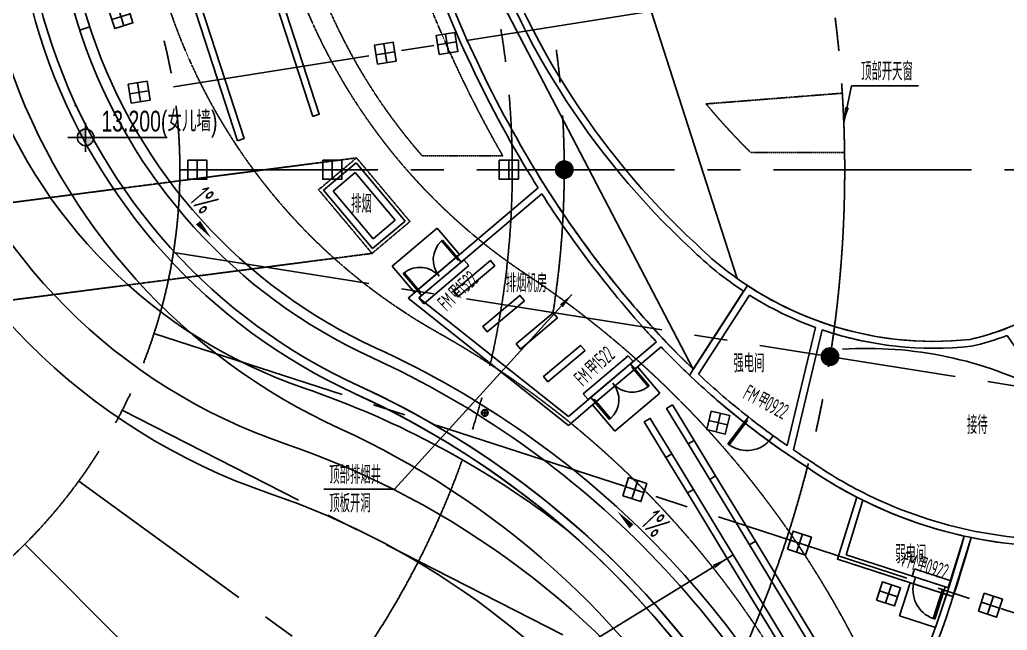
# Model space of a CAD drawing. Extents: x 104132 to 3338343, y -1228862 to 1409848.
# Drawn here: x 739664 to 768182, y 77193 to 94822 of the extents above; entities that cross this region are included whole.
import ezdxf
from ezdxf.enums import TextEntityAlignment as Align

# ---------------------------------------------------------------- set-up
doc = ezdxf.new("R2010")
doc.units = 0
for name, pattern in [('CENTER', [50.8, 31.75, -6.35, 6.35, -6.35]), ('CENTER2', [28.575, 19.05, -3.175, 3.175, -3.175]), ('DASH', [0.35, 0.25, -0.1])]:
    doc.linetypes.add(name, pattern=pattern)
doc.layers.get('0').update_dxf_attribs({"color": 8})
for name, color, linetype in [('#标注', 8, 'Continuous'), ('#轴线', 8, 'CENTER2'), ('A-COLS-PLAN-S', 8, 'Continuous'), ('A-FIXT', 8, 'Continuous'), ('A-FLOR-OVHD', 8, 'DASH'), ('A-GLAZ', 8, 'Continuous'), ('A-ROOF', 8, 'Continuous'), ('A-ROOF-DRAN', 8, 'Continuous'), ('A-ROOF-EDGE', 8, 'Continuous'), ('A-SYMB', 8, 'Continuous'), ('A-SYMB-VOID', 8, 'Continuous'), ('C-NAME', 8, 'Continuous'), ('DIM_LEAD', 8, 'Continuous'), ('DIM_SYMB', 8, 'Continuous'), ('DOTE', 8, 'CENTER'), ('PUB_HATCH', 8, 'Continuous'), ('STAIR', 8, 'Continuous'), ('WALL', 8, 'Continuous'), ('WINDOW', 8, 'Continuous'), ('WINDOW_TEXT', 8, 'Continuous'), ('分水线', 8, 'Continuous'), ('女儿墙', 8, 'Continuous'), ('建-屋面看线', 8, 'Continuous'), ('建-标字-设备', 8, 'Continuous'), ('柱础', 8, 'Continuous'), ('落水口', 8, 'Continuous'), ('设备基础', 8, 'Continuous')]:
    doc.layers.add(name, color=color, linetype=linetype)
doc.layers.add('结构板边线', color=8, linetype='Continuous', plot=False)
doc.styles.add('ECADI', font='jrs.shx', dxfattribs={"width": 0.7, "bigfont": 'hztxt.shx'})
doc.styles.add('XD2008', font='xd-hzs.shx', dxfattribs={"width": 0.7, "bigfont": 'xd-hztxt.shx'})

# ---------------------------------------------------------------- blocks, each defined once
blk = doc.blocks.new('轴网20240313')
at = {"layer": '#标注', "ltscale": 300}
blk.add_circle((571467.9, -147345.9), 64700, dxfattribs=at)
at = {"layer": '#轴线', "ltscale": 300}
for p, q in [((586579.5, -144952.4), (638334.4, -136755.3)), ((586767.9, -147345.9), (639167.9, -147345.9)), ((586579.5, -149739.3), (638334.4, -157936.5)), ((586019, -152073.9), (635854.4, -168266.3)), ((585100.3, -154291.9), (631789, -178081)), ((583845.8, -156339), (626238.3, -187139)), ((582286.6, -158164.6), (619339, -195217))]:
    blk.add_line(p, q, dxfattribs=at)
for radius in [64700, 63300, 57500, 53700, 44100, 34500, 24900, 15300]:
    blk.add_circle((571467.9, -147345.9), radius, dxfattribs=at)
blk.add_arc((571467.9, -147345.9), 26400, 351, 9, dxfattribs=at)
blk = doc.blocks.new('_YZH')
blk.add_circle((0, 0), 0.5)
at = {"layer": 'PUB_HATCH', "const_width": 0.5}
blk.add_lwpolyline([(-0.25, 0, 1), (0.25, 0, 1)], format="xyb", close=True, dxfattribs=at)
blk = doc.blocks.new('ftttzhuw')
at = {"layer": 'A-COLS-PLAN-S', "xscale": 500, "yscale": 500, "zscale": 500}
for p in [(847868, -347346), (855543, -352743)]:
    blk.add_blockref('_YZH', p, dxfattribs=at)
blk = doc.blocks.new('ECADI-TAG-HGHT')
h = blk.add_hatch(color=256)
h.paths.add_polyline_path([(0, 0), (0, -1.2, 0.414214), (1.2, 0)])
h.paths.add_polyline_path([(0, 1.2, 0.414214), (-1.2, 0), (0, 0)])
for p, q in [((0, -2.08), (0, 2.08)), ((-2.57, 0), (11.77, 0))]:
    blk.add_line(p, q)
blk.add_circle((0, 0), 1.2)
blk.add_point((-1.48, 4.6))
at = {"style": 'ECADI', "width": 0.7}
blk.add_attdef('FL', text='', height=3, dxfattribs=at).set_placement((-2.69, 0.85), align=Align.RIGHT)
for tag, p in [('F.F.L.', (2.28, 0.85)), ('T.O.S.', (2.28, -3.23))]:
    blk.add_attdef(tag, p, '', height=3, dxfattribs=at)
blk = doc.blocks.new('lsk')
at = {"layer": '落水口'}
blk.add_line((-28, 96), (28, -96), dxfattribs=at)
blk.add_lwpolyline([(-96, -28), (96, 28)], dxfattribs=at)
for radius in [100, 80]:
    blk.add_circle((0, 0), radius, dxfattribs=at)
blk = doc.blocks.new('A$C2cc478ce')
blk.add_lwpolyline([(0, 0), (0, 550), (550, 550), (550, 0)], close=True)
for points in [[(275, 550), (275, 0)], [(0, 275), (550, 275)]]:
    blk.add_lwpolyline(points)
blk = doc.blocks.new('wdmqzc')
at = {"layer": '柱础'}
for p, rotation in [((-819, 288), 288.0000000000013), ((1453, -4032), 270), ((5353, -4032), 270), ((10453, -4032), 270), ((16572, -11279), 256.499999999998)]:
    blk.add_blockref('A$C2cc478ce', p, dxfattribs=dict(at, rotation=rotation))
for p, xscale, rotation in [((8712, -977), -0.9999999999999976, 278.9999999999977), ((6934, -1259), -0.9999999999999976, 278.9999999999977), ((-177, -2385), -0.9999999999999979, 278.9999999999977), ((14018, -13723), -0.9999999999999988, 251.999999999998), ((18773, -15268), -0.9999999999999988, 251.999999999998), ((21346, -16735), -0.9999999999999992, 251.9999999999858), ((24289, -17061), -0.9999999999999988, 251.999999999998)]:
    blk.add_blockref('A$C2cc478ce', p, dxfattribs=dict(at, xscale=xscale, rotation=rotation))
blk = doc.blocks.new('$DorLib2D$00000002')
for p, q in [((-0.5, 0), (-0.5, 0.4875)), ((-0.475, 0.4875), (-0.5, 0.4875)), ((-0.475, 0), (-0.475, 0.4875)), ((0.475, 0), (0.475, 0.4875)), ((0.475, 0.4875), (0.5, 0.4875)), ((0.5, 0), (0.5, 0.4875)), ((-0.5, 0), (-0.475, 0)), ((0.5, 0), (0.475, 0))]:
    blk.add_line(p, q)
for centre, start, end in [((-0.4875, 0), 0, 88.53072), ((0.4875, 0), 91.46928, 180)]:
    blk.add_arc(centre, 0.4875, start, end)
blk = doc.blocks.new('$DorLib2D$00000001')
for p, q in [((0.45, 0.975), (0.5, 0.975)), ((0.45, 0), (0.45, 0.975)), ((0.5, 0), (0.5, 0.975)), ((0.5, 0), (0.45, 0))]:
    blk.add_line(p, q)
blk.add_arc((0.475, 0), 0.975, 91.4693, 180)

msp = doc.modelspace()

# ---------------------------------------------------------------- linework, layer by layer
at = {"layer": 'A-FIXT'}
msp.add_arc((766062, 95321), 9987, 252.1012, 262.4951, dxfattribs=at)
at = {"layer": 'A-FLOR-OVHD', "ltscale": 3}
for points in [[(743801, 132451), (742244, 131291, -0.256262), (744485, 107349, 0.383996), (751749, 85783, -0.220995), (765029, 67304), (766693, 67621, 0.216475), (754287, 87471, -0.343711), (747577, 107527, 0.249823)], [(750672, 97539, -0.051957), (749145, 104644), (748095, 103881), (747262, 103276, 0.204261), (751285, 90893), (752315, 90893), (753612, 90893, -0.051956)], [(763417, 92701, -0.012389), (763484, 90993), (760769, 90993, -0.024352), (759484, 92392)], [(763417, 92701, -0.012389), (763484, 90993), (760769, 90993, -0.024352), (759484, 92392)]]:
    msp.add_lwpolyline(points, format="xyb", close=True, dxfattribs=at)
at = {"layer": 'A-FLOR-OVHD'}
for points in [[(734960, 88965), (749390, 90833)], [(735407, 86207), (749837, 88075)]]:
    msp.add_lwpolyline(points, dxfattribs=at)
msp.add_lwpolyline([(748294, 89914), (749837, 88075), (750932, 88995), (749390, 90833)], close=True, dxfattribs=at)
at = {"layer": 'A-GLAZ'}
for radius, start, end in [(32750, 173.6318, 222.3682), (32650, 173.6829, 222.3171), (32550, 173.7214, 222.2786)]:
    msp.add_arc((796871, 112550), radius, start, end, dxfattribs=at)
at = {"layer": 'A-ROOF'}
msp.add_lwpolyline([(746315, 37452, 0.683049), (748894, 83022, -0.431954), (740487, 107848, 0.480345), (726904, 139393, 0.282623), (687692, 128020)], format="xyb", dxfattribs=at)
msp.add_lwpolyline([(746315, 37452, 0.683049), (748894, 83022, -0.431954), (740487, 107848, 0.480345), (726904, 139393, 0.282623), (687692, 128020)], format="xyb", dxfattribs=at)
for radius in [64000, 63600, 57200, 55800]:
    msp.add_circle((728988, 90493), radius, dxfattribs=at)
at = {"layer": 'A-ROOF-DRAN'}
for points in [[(745141, 121091, -0.153498), (742474, 106791, 0.431954), (749829, 85069, -0.187348), (763333, 71187)], [(745463, 120919, -0.151314), (742739, 106650, 0.431954), (749954, 85342, -0.185118), (763517, 71518)]]:
    msp.add_lwpolyline(points, format="xyb", dxfattribs=at)
for radius in [62950, 62650, 58150]:
    msp.add_circle((728988, 90493), radius, dxfattribs=at)
for start, end in [(71.70287, 323.55602), (331.36515, 71.40574)]:
    msp.add_arc((728988, 90493), 57850, start, end, dxfattribs=at)
at = {"layer": 'A-ROOF-EDGE'}
for points in [[(747332, 82575, -0.491558), (738923, 107314, 0.529409), (725478, 140237, 0.308031), (681211, 122127, 0.003255), (680803, 121503, 0.451416), (684608, 108081, -0.504114), (690542, 77295, 0.431774), (692786, 46078, 0.257237), (747189, 36161, 0.71729)], [(746846, 81155, -0.491558), (737673, 108144, 0.529409), (725166, 138769, 0.308031), (682462, 121299, 0.003255), (682065, 120691, 0.451416), (685256, 109434, -0.504114), (691647, 76280, 0.431774), (693734, 47241, 0.257237), (746712, 37583, 0.71729)]]:
    msp.add_lwpolyline(points, format="xyb", close=True, dxfattribs=at)
msp.add_circle((728988, 90493), 65000, dxfattribs=at)
at = {"layer": 'A-SYMB-VOID'}
for points in [[(760383, 87351), (753826, 107738), (760620, 117460)], [(753540, 113965), (750728, 100819), (759115, 84730)]]:
    msp.add_lwpolyline(points, dxfattribs=at)
at = {"layer": 'DIM_LEAD'}
for p, q in [((763461, 91848), (763685, 92915)), ((763685, 92915), (765622, 92915)), ((755609, 86893), (750484, 81267)), ((750484, 81267), (748445, 81267)), ((760097, 79269), (753802, 75410))]:
    msp.add_line(p, q, dxfattribs=at)
for points in [[(763461, 91848, 0, 120, 0), (763553, 92288, 0, 0, 0)], [(755609, 86893, 0, 120, 0), (755306, 86561, 0, 0, 0)], [(760097, 79269, 0, 120, 0), (759713, 79033, 0, 0, 0)]]:
    msp.add_lwpolyline(points, format="xyseb", dxfattribs=at)
at = {"layer": 'DIM_SYMB'}
for points in [[(743909, 90018, 0, 0, 0), (745203, 88506, 0, 160, 0), (744813, 88962, 0, 0, 0)], [(758283, 79182, 0, 0, 0), (756919, 80631, 0, 160, 0), (757330, 80194, 0, 0, 0)]]:
    msp.add_lwpolyline(points, format="xyseb", dxfattribs=at)
at = {"layer": 'STAIR'}
for p, q in [((751715, 88806), (750418, 87707)), ((751715, 88806), (752361, 88043)), ((752361, 88043), (751064, 86944)), ((752491, 87890), (751193, 86791)), ((752491, 87890), (752633, 87722)), ((750418, 87707), (751064, 86944)), ((752633, 87722), (751336, 86623)), ((751193, 86791), (751336, 86623)), ((755937, 84020), (757234, 85119)), ((757376, 84951), (757234, 85119)), ((756079, 83853), (757376, 84951)), ((756208, 83700), (757505, 84799)), ((758152, 84036), (757505, 84799)), ((756079, 83853), (755937, 84020)), ((756854, 82937), (758152, 84036)), ((756854, 82937), (756208, 83700)), ((765438, 78755), (765506, 78964)), ((765438, 78755), (766484, 78415)), ((765506, 78964), (766552, 78624)), ((765067, 77613), (765376, 78565)), ((765376, 78565), (766423, 78225)), ((766484, 78415), (766552, 78624)), ((766114, 77274), (766423, 78225)), ((765067, 77613), (766114, 77274))]:
    msp.add_line(p, q, dxfattribs=at)
at = {"layer": 'WALL'}
for p, q in [((748435, 89902), (749377, 90692)), ((749377, 90692), (750792, 89007)), ((748717, 89877), (749353, 90410)), ((749353, 90410), (750510, 89032)), ((749849, 88216), (748435, 89902)), ((749874, 88498), (748717, 89877)), ((754633, 89967), (752285, 87978)), ((752414, 87825), (754741, 89797)), ((750792, 89007), (749849, 88216)), ((750510, 89032), (749874, 88498)), ((752285, 87978), (752414, 87825)), ((751141, 87008), (750878, 86786)), ((751270, 86856), (751141, 87008)), ((759115, 84730), (760567, 86982)), ((750878, 86786), (755512, 83110)), ((751193, 86791), (751270, 86856)), ((751193, 86791), (755508, 83369)), ((759263, 84590), (760735, 86873)), ((762647, 85936), (761828, 82524)), ((762837, 85869), (762005, 82403)), ((768180, 85705), (769301, 84060)), ((758049, 85522), (757300, 84887)), ((757429, 84734), (758187, 85376)), ((757300, 84887), (757429, 84734)), ((756155, 83917), (755508, 83369)), ((756284, 83765), (756155, 83917)), ((755512, 83110), (756284, 83765)), ((760585, 83193), (760705, 83352)), ((761423, 82810), (761303, 82650)), ((763279, 79246), (763834, 81038)), ((763528, 79375), (764015, 80946)), ((766477, 78417), (766940, 79913)), ((766608, 78164), (767137, 79871)), ((765533, 78724), (763528, 79375)), ((763279, 79246), (765472, 78534)), ((765472, 78534), (765533, 78724)), ((766389, 78446), (766328, 78256)), ((766477, 78417), (766389, 78446)), ((766328, 78256), (766608, 78164))]:
    msp.add_line(p, q, dxfattribs=at)
for centre, radius, start, end in [((774475, 104876), 22709, 197.0478, 227.2372), ((774475, 104876), 22509, 197.0393, 227.2452), ((784032, 108328), 34662, 197.9204, 211.0653), ((784032, 108328), 34462, 197.9199, 211.0653), ((779706, 105703), 29602, 211.0354, 212.1131), ((779706, 105703), 29402, 211.0353, 212.2814), ((779706, 105703), 29402, 212.2814, 222.0924), ((779706, 105703), 29602, 212.504, 222.0917), ((766062, 95321), 9987, 225.4509, 236.6162), ((766062, 95321), 9787, 225.4327, 237.1899), ((766062, 95321), 9787, 237.1899, 250.5206), ((766062, 95321), 9987, 237.7636, 250.0036), ((774553, 100941), 22586, 221.8885, 223.0535), ((774553, 100941), 22386, 221.8876, 223.3211), ((766062, 95321), 9787, 250.5206, 276.1668), ((766062, 95321), 9987, 251.1572, 276.2355), ((765361, 93164), 7773, 283.0285, 291.275), ((774553, 100941), 22386, 223.3211, 226.3997), ((765361, 93164), 7973, 282.9422, 290.7028), ((774553, 100941), 22586, 223.5616, 226.7076), ((764161, 74286), 11044, 62.2607, 93.8409), ((774553, 100941), 22586, 226.7076, 231.7962), ((774553, 100941), 22386, 226.9204, 231.786), ((774553, 100941), 22386, 234.0897, 235.3584), ((774553, 100941), 22586, 234.0795, 235.7297), ((774553, 100941), 22586, 235.7297, 237.3604), ((774553, 100941), 22386, 235.9062, 237.3708), ((769713, 92417), 12808, 235.0279, 242.6791), ((769713, 92417), 12608, 235.0095, 243.0566), ((769713, 92417), 12608, 243.0566, 257.9886), ((769713, 92417), 12808, 243.5867, 257.4987), ((769713, 92417), 12608, 257.9886, 271.2491), ((769713, 92417), 12808, 258.3971, 271.5969)]:
    msp.add_arc(centre, radius, start, end, dxfattribs=at)
at = {"layer": 'WINDOW'}
for p, q in [((751141, 87008), (752285, 87978)), ((751270, 86856), (752414, 87825)), ((756155, 83917), (757300, 84887)), ((756284, 83765), (757429, 84734)), ((766389, 78446), (765533, 78724)), ((766328, 78256), (765472, 78534))]:
    msp.add_line(p, q, dxfattribs=at)
for radius, start, end in [(22386, 231.786, 234.0897), (22586, 231.7962, 234.0795)]:
    msp.add_arc((774553, 100941), radius, start, end, dxfattribs=at)
at = {"layer": '分水线'}
msp.add_lwpolyline([(741399, 94526), (741684, 94619)], dxfattribs=at)
msp.add_circle((728988, 90493), 60400, dxfattribs=at)
at = {"layer": '女儿墙'}
for points in [[(746735, 36169, 0.683049), (749455, 84250, -0.431954), (741679, 107214, 0.480345), (727262, 140695, 0.188461), (698046, 137647, 0.188461)], [(756391, 41886, 0.533207), (749455, 84250, -0.431954), (741679, 107214, 0.480345), (727262, 140695, 0.188461), (698046, 137647)], [(746657, 36406, 0.683049), (749351, 84023, -0.431954), (741459, 107331, 0.480345), (727196, 140454, 0.188461), (698161, 137424)], [(755427, 41355, 0.546665), (749351, 84023, -0.431954), (741459, 107331, 0.480345), (727196, 140454, 0.188461), (698161, 137424)], [(744166, 121586, -0.16017), (741679, 107214, 0.431954), (749455, 84250, -0.191209), (762653, 70480, 0.005128), (762765, 70210)], [(744166, 121586, -0.16017), (741679, 107214, 0.431954), (749455, 84250, -0.191209), (762653, 70480, 0.005128), (762765, 70210)]]:
    msp.add_lwpolyline(points, format="xyb", dxfattribs=at)
for radius in [63900, 63650]:
    msp.add_circle((728988, 90493), radius, dxfattribs=at)
for centre, radius, start, end in [((728988, 90493), 57150, 137.7372, 288.0915), ((728988, 90493), 56900, 137.7372, 288.0915), ((756378, 99393), 16900, 151.983, 245.4315), ((738707, 60741), 25600, 22.1323, 65.4315), ((728988, 90493), 39600, 328.3755, 344.4404), ((728988, 90493), 39400, 329.0157, 344.4226)]:
    msp.add_arc(centre, radius, start, end, dxfattribs=at)
at = {"layer": '柱础'}
msp.add_lwpolyline([(763834, 81038), (763279, 79246), (766608, 78164), (767137, 79871)], dxfattribs=at)
at = {"layer": '结构板边线', "ltscale": 2}
for points in [[(755464, 80095, 0.082762), (747881, 84183, -0.491558), (740339, 106374, 0.130758), (744160, 117675, 0.130758)], [(760676, 87150, 0.065206), (762962, 86038)], [(754047, 40245, 0.478594), (755464, 80095, 0.478594)]]:
    msp.add_lwpolyline(points, format="xyb", dxfattribs=at)
msp.add_lwpolyline([(759005, 84559), (760676, 87150)], dxfattribs=at)
msp.add_circle((728988, 90493), 64650, dxfattribs=at)
for centre, radius, start, end in [((796871, 112550), 32750, 173.6318, 222.3682), ((784032, 108328), 34462, 197.9199, 211.0653), ((779706, 105704), 29402, 211.0353, 222.0924), ((765361, 93164), 7773, 283.0285, 305.5933), ((774553, 100941), 22386, 221.8876, 226.3997), ((766062, 95321), 9787, 250.9421, 251.5275), ((766062, 95321), 9787, 251.5275, 276.1668), ((774553, 100941), 22586, 226.4964, 237.3604), ((769713, 92417), 12808, 235.0279, 285.4199), ((728988, 90493), 39600, 328.3755, 344.4404)]:
    msp.add_arc(centre, radius, start, end, dxfattribs=at)
at = {"layer": '设备基础'}
for points in [[(748123, 92032), (745373, 100496), (745563, 100558), (748313, 92093)], [(745955, 91327), (743204, 99791), (743395, 99853), (746145, 91389)], [(753386, 87718), (752317, 86820), (752189, 86973), (753257, 87871)], [(754236, 86708), (753167, 85810), (753038, 85963), (754107, 86861)], [(755197, 86210), (754129, 85311), (754000, 85464), (755069, 86363)], [(755988, 85267), (754919, 84369), (754791, 84522), (755859, 85420)], [(758513, 83701), (759136, 82676), (758966, 82572), (758342, 83597)], [(757701, 83207), (758325, 82182), (758496, 82286), (757872, 83311)], [(759136, 82676), (759760, 81651), (759589, 81547), (758966, 82572)], [(758325, 82182), (758948, 81157), (759119, 81261), (758496, 82286)], [(759760, 81651), (760908, 79762), (760737, 79658), (759589, 81547)], [(758948, 81157), (760097, 79269), (760267, 79373), (759119, 81261)], [(760908, 79762), (763049, 76242), (762878, 76138), (760737, 79658)], [(760097, 79269), (762238, 75748), (762408, 75852), (760267, 79373)]]:
    msp.add_lwpolyline(points, close=True, dxfattribs=at)

# ---------------------------------------------------------------- block references
at = {"layer": 'A-SYMB', "xscale": 200, "yscale": 200, "zscale": 200}
msp.add_blockref('ECADI-TAG-HGHT', (741567, 91425), dxfattribs=at).add_auto_attribs({'F.F.L.': '13.200(女儿墙)'})
at = {"layer": 'DOTE'}
msp.add_blockref('轴网20240313', (157520, 237839), dxfattribs=at)
at = {"layer": 'WINDOW'}
for name, p, xscale, yscale, zscale, rotation in [('$DorLib2D$00000002', (751777, 87417), 1500, 1500, 1500, 40.26990843870415), ('$DorLib2D$00000002', (756792, 84326), 1500, -1500, 1500, 40.26990843870284), ('$DorLib2D$00000001', (761004, 83001), -900, -900, -900, 322.9378402715514), ('$DorLib2D$00000001', (765930, 78490), -900.0000000000001, 900, -900.0000000000001, 162.000003794982)]:
    msp.add_blockref(name, p, dxfattribs=dict(at, xscale=xscale, yscale=yscale, zscale=zscale, rotation=rotation))
at = {"layer": '建-屋面看线'}
msp.add_blockref('ftttzhuw', (-92480, 437839), dxfattribs=at)
at = {"layer": '柱础'}
msp.add_blockref('wdmqzc', (743060, 94800), dxfattribs=at)
at = {"layer": '落水口', "rotation": 71.99999999999994}
msp.add_blockref('lsk', (753094, 83470), dxfattribs=at)

# ---------------------------------------------------------------- texts
at = {"layer": 'C-NAME', "style": 'XD2008', "width": 0.6}
for s, p in [('排烟机房', (753697, 86951)), ('强电间', (760273, 84640)), ('接待', (767018, 82858)), ('弱电间', (764948, 79124))]:
    msp.add_text(s, height=525, dxfattribs=at).set_placement(p)
at = {"layer": 'DIM_LEAD', "style": 'XD2008', "width": 0.6}
for s, p in [('顶部开天窗', (763959, 93069)), ('顶部排烟井', (748602, 81417)), ('顶板开洞', (748602, 80597))]:
    msp.add_text(s, height=525, dxfattribs=at).set_placement(p)
at = {"layer": 'DIM_SYMB', "style": 'XD2008', "width": 0.6}
for rotation, p in [(310.5482, (744537, 89607)), (313.2749, (757566, 80251))]:
    msp.add_text('1%%%', height=700, rotation=rotation, dxfattribs=at).set_placement(p)
at = {"layer": 'WINDOW_TEXT', "style": 'XD2008', "width": 0.6}
for s, rotation, p in [('1522', 43.7416, (752508, 86869)), ('甲', 43.7416, (752313, 86682)), ('FM', 43.7416, (751998, 86381)), ('1522', 43.1503, (756450, 84692)), ('甲', 43.1503, (756253, 84508)), ('FM', 43.1503, (755935, 84209)), ('FM', 332.0159, (760516, 83903)), ('甲', 332.0159, (760901, 83698)), ('0922', 332.0159, (761139, 83571)), ('FM', 343.1995, (765108, 79039)), ('甲', 343.1995, (765525, 78913)), ('0922', 343.1995, (765784, 78834))]:
    msp.add_text(s, height=450, rotation=rotation, dxfattribs=at).set_placement(p)
at = {"layer": '建-标字-设备', "style": 'XD2008', "width": 0.6}
msp.add_text('排烟', height=525, dxfattribs=at).set_placement((749230, 89241))

doc.saveas('drawing.dxf')
